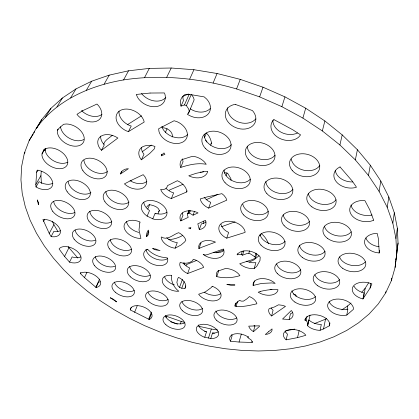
<?xml version="1.0" encoding="UTF-8"?>
<svg xmlns="http://www.w3.org/2000/svg" width="419" height="419" viewBox="0 0 419 419"><rect width="100%" height="100%" fill="white"/><g stroke="black" fill="none" stroke-linecap="round" stroke-linejoin="round"><path stroke-width="0.63" d="M307.572 325.757L307.651 323.73L307.069 321.761L306.106 320.629L305.016 320.21L305.042 319.566A12.622 7.453 13 0 1 319.362 315.366A12.622 7.453 13 0 1 329.528 325.678L323.547 328.936L320.121 330.266L318.435 330.251A12.622 7.453 13 0 1 309.447 327.244L307.572 325.757L308.834 319.927L310.699 321.42A12.549 7.474 12.9 0 0 319.634 324.406L321.315 324.416L320.121 330.266M42.026 153.951L41.952 155.423A14.01 8.982 29.6 0 0 59.393 168.742A14.01 8.982 29.6 0 0 65.427 155.805A14.01 8.982 29.6 0 0 44.875 149.169L43.45 150.447L42.026 153.951L44.88 149.148M57.476 130.152L57.34 132.163A14.539 9.689 30.1 0 0 73 146.027A14.539 9.689 30.1 0 0 83.847 136.18A14.539 9.689 30.1 0 0 66.349 123.982L63.604 124.286L59.44 127.863L57.476 130.152L58.11 129.078M35.814 184.475L36.678 172.272L37.155 170.187L39.03 170.444A13.523 8.354 29.1 0 1 52.757 183.951A13.523 8.354 29.1 0 1 38.244 188.121L35.997 186.937L35.814 184.475L40.915 175.687L41.261 171.182M230.974 180.338L231.052 179.227L230.534 178.075L227.852 173.581L226.108 172.722L224.27 173.031M252.186 342.454L251.321 340.097L247.943 337.698L248.038 336.965L247.587 336.625A11.669 6.552 16.6 0 0 234.928 333.88A11.669 6.552 16.6 0 0 229.795 339.746L230.502 341.228L239.055 342.051L252.186 342.454L252.521 341.207M187.597 213.91L187.487 215.256L188.231 217.341L180.804 220.876L180.296 219.792A13.508 8.872 20.6 0 1 184.229 211.763A13.508 8.872 20.6 0 1 197.03 212.391L198.03 212.931L193.054 215.198L189.461 213.088L188.419 213.224L187.597 213.91L188.964 210.348M379.242 251.803L378.299 238.28L377.22 233.435L374.612 233.535A14.644 9.726 8.6 0 0 364.54 242.444A14.644 9.726 8.6 0 0 375.869 252.505L379.137 252.987L379.441 250.52M395.075 267.463L398.05 243.062L397.369 228.208L394.321 212.789L388.816 197.003L380.813 181.066L370.323 165.227L357.407 149.745L342.197 134.897L324.872 120.96L305.692 108.207L284.951 96.878L263.006 87.204L240.249 79.369L217.089 73.508L193.939 69.711L171.214 68.014L149.295 68.402L128.533 70.806L109.233 75.127L91.651 81.218L75.986 88.912L62.379 98.02L50.924 108.338L41.67 119.661L36.181 128.492L29.152 140.595L24.318 153.312L21.615 166.463L20.95 179.871L22.223 193.389L25.318 206.866L30.116 220.185L36.484 233.231L44.299 245.911L53.433 258.135L63.767 269.826L75.179 280.924L87.561 291.373L100.801 301.109L114.796 310.102L129.44 318.299L144.634 325.663L160.288 332.157L176.299 337.751L192.583 342.407L209.029 346.089L225.553 348.77L242.041 350.415L258.392 350.986L274.492 350.462L290.226 348.807L305.461 345.994L320.064 342.004L333.891 336.813L346.785 330.413L358.585 322.803L369.123 313.993L378.221 304L385.695 292.871L391.372 280.667L395.075 267.463L398.05 243.062M391.372 280.667L391.723 278.106M396.646 253.38L395.934 238.542L397.369 228.208M385.695 292.871L385.878 291.603M190.462 228.764L190.336 227.664L188.555 228.041L190.462 228.764L190.886 227.627M395.934 238.542L392.818 223.123L394.321 212.789M379.137 252.987L379.425 251.133M392.818 223.123L387.219 207.321L388.816 197.003M120.515 173.974L120.593 173.476A13.947 9.302 25.2 0 1 126.653 168.852L128.392 168.71L120.515 173.974L121.856 171.214M370.097 288.042L371.904 283.92A13.649 8.485 10.1 0 0 353.013 286.633A13.649 8.485 10.1 0 0 362.922 298.951L370.097 288.042L370.805 283.616M362.964 298.957L363.964 292.902A13.565 8.506 10 0 1 354.003 286.187M363.514 298.328L365.169 288.277L368.61 282.83M387.219 207.321L379.095 191.347L380.813 181.066M347.11 309.28L347.718 305.907L351.007 303.005M346.806 315.057L353.385 309.353L353.484 308.415A13.109 7.945 11.7 0 0 338.61 299.061A13.109 7.945 11.7 0 0 328.004 307.572A13.109 7.945 11.7 0 0 344.753 315.423L346.806 315.057L347.875 309.086L345.837 309.463A13.031 7.966 11.6 0 1 329.119 301.439M379.095 191.347L368.448 175.456L370.323 165.227M329.376 325.951L329.952 323.002M323.547 328.936L325.5 319.199L326.605 318.618M368.448 175.456L355.343 159.906L357.407 149.745M130.236 309.898L130.524 308.531A11.491 6.405 21.1 0 1 145.346 307.776A11.491 6.405 21.1 0 1 150.568 318.733L149.232 319.435L148.682 319.205L130.236 309.898L131.199 307.53M307.771 325.443L310.023 315.078M305.016 320.21L305.404 318.461M306.106 320.629L307.048 316.355M297.548 337.63L305.818 335.289L304.959 334.2A12.177 6.997 14.1 0 0 288.214 329.936A12.177 6.997 14.1 0 0 285.795 339.568L286.14 339.83L297.548 337.63L299.124 330.617M355.343 159.906L339.914 144.979L342.197 134.897M295.269 296.06L295.547 294.913L293.447 293.997M286.14 339.83L287.492 334.111L287.151 333.843A12.104 7.023 14 0 1 285.156 331.026M285.507 332.105L285.805 330.848L294.646 329.077M289.115 319.488L290.467 318.89A12.491 7.427 14.8 0 0 292.216 311.657L291.315 310.516L282.547 319.048L289.115 319.488L290.493 313.7L291.834 313.103A12.413 7.453 14.7 0 0 292.734 312.433M339.914 144.979L322.347 130.953L324.872 120.96M271.617 315.963L285.48 306.347L282.469 305.341L278.525 304.807L274.419 306.975L269.16 308.698L268.731 309.657A12.491 7.427 14.8 0 0 271.198 315.638L271.617 315.963L273.088 310.222L272.675 309.898A12.413 7.453 14.7 0 1 271.093 307.934M253.49 331.665L259.398 326.469L259.576 325.82L248.755 326.134A12.062 6.971 15.7 0 0 253.406 331.623L254.935 325.977A11.994 6.997 15.7 0 1 253.998 325.338M247.943 337.698L248.284 336.462M395.803 259.591L396.474 257.182M239.055 342.051L241.318 334.037M322.347 130.953L302.895 118.1L305.692 108.207M253.139 285.449L253.086 283.951A12.827 7.898 15.6 0 1 260.576 278.666A12.827 7.898 15.6 0 1 273.104 281.751L275.163 283.406L271.884 282.93L261.749 283.406L253.139 285.449L254.453 280.845M256.774 253.935L255.538 258.188L251.699 259.817L239.72 263.734L241.784 265.384A13.188 8.401 16.7 0 0 251.243 268.532L254.192 268.469L255.868 262.676L252.935 262.75A13.104 8.422 16.7 0 1 246.435 261.173M255.538 258.188L254.925 256.873L255.993 253.228M230.502 341.228L232.121 335.687L231.655 334.697M259.953 235.551L260.293 234.399M235.033 306.106L234.954 304.938L235.871 303.503L239.506 300.266L241.087 301.093L243.397 301.135L246.561 299.124L249.473 296.532L252.06 297.893A12.381 7.395 16.6 0 1 256.894 303.796C249.865 305.315 242.208 307.405 235.033 306.106L235.965 302.984M236.08 306.514L237.563 301.518M237.515 253.673L237.159 254.825L239.568 254.27L241.26 254.485L242.549 255.187L247.351 253.406L248.813 253.275L249.541 250.85M242.549 255.187L243.842 250.955M241.26 254.485L242.192 251.463M188.592 113.151L189.231 111.103L188.613 108.898L186.387 105.593L184.444 104.939L181.013 106.127L180.704 105.384A15.65 11.826 24.5 0 1 185.203 94.432L190.818 94.615L204.184 96.883L206.698 99.104A15.65 11.826 24.5 0 1 206.829 115.267A15.65 11.826 24.5 0 1 187.256 114.172L188.592 113.151L194.138 99.811L193.541 97.617L191.363 94.327L186.387 105.593M210.783 338.505L212.354 338.531A11.591 6.515 18.1 0 0 215.921 328.81A11.591 6.515 18.1 0 0 198.166 325.642A11.591 6.515 18.1 0 0 203.88 337.017L210.783 338.505L212.501 333.016L214.067 333.037A11.528 6.542 18.1 0 0 218.414 331.696M302.895 118.1L281.872 106.667L284.951 96.878M208.453 338.133L211.323 329.03L217.655 330.02M204.755 337.311L206.504 331.838L205.635 331.544A11.528 6.542 18.1 0 1 198.307 324.95M216.785 276.629C216 274.843 216.298 272.465 217.796 271.124L225.401 268.527L226.438 268.506A12.727 7.846 17.7 0 1 239.909 275.65C232.461 277.928 224.375 278.462 216.785 276.629L218.639 270.967L218.388 270.412M226.731 238.165L245.089 232.409L245.052 231.539A13.581 8.951 18.1 0 0 224.977 221.693A13.581 8.951 18.1 0 0 224.479 236.955L226.731 238.165L228.627 232.409L226.396 231.204A13.492 8.972 18 0 1 221.002 224.385M180.38 323.829L181.207 321.446L184.329 322.331M281.872 106.667L259.633 96.883L263.006 87.204M198.946 248.65L198.716 246.503A13.099 8.338 19 0 1 215.507 242.119L200.989 247.545L198.946 248.65L200.968 242.989L200.706 243.203M184.947 288.351L185.156 288.104A12.235 7.28 20.3 0 0 180.201 278.274L178.473 277.368L177.53 279.148L176.881 282.526L177.97 285.837L179.547 287.334L181.783 288.23L184.947 288.351L185.827 285.884M226.014 175.776L227.03 172.921M181.783 288.23L184.203 281.5M187.628 273.555L203.65 267.401L202.827 265.656A12.649 7.783 19.7 0 0 195.683 260.068L193.264 259.267L192.431 260.969C188.99 263.336 184.035 264.08 180.201 262.346L179.735 264.054A12.649 7.783 19.7 0 0 185.339 272.355L187.628 273.555L189.639 267.966L187.366 266.772A12.575 7.804 19.7 0 1 183.176 262.828M237.159 254.825L237.233 254.621A13.188 8.401 16.7 0 1 247.247 250.819A13.188 8.401 16.7 0 1 259.345 256.03L260.225 257.161L259.953 260.623L256.648 266.484L254.192 268.469M208.657 208.112L226.81 200.151L225.893 197.904L223.945 195.369L221.892 193.657L207.279 196.883L200.272 198.905L200.329 199.454A14.016 9.548 19.8 0 0 206.069 206.708L208.657 208.112L210.741 202.372L208.17 200.973A13.916 9.564 19.8 0 1 204.299 197.37M172.12 137.044L172.518 135.96C172.125 131.074 167.27 127.989 162.708 127.706M199.297 229.602L197.799 223.819L205.457 220.373L205.771 221.085A13.508 8.872 20.6 0 1 201.623 228.957L199.297 229.602L201.371 223.908L203.686 223.264A13.418 8.888 20.6 0 0 205.902 221.902M179.547 287.334L182.433 279.389M166.044 317.487L166.479 316.303L165.28 315.806A11.465 6.489 19.6 0 0 173.822 322.819A11.465 6.489 19.6 0 0 184.873 322.771M184.145 264.646L184.816 262.807M193.054 215.198L194.406 211.632M36.181 128.492C56.34 100.183 90.211 85.57 123.574 79.929C161.336 74.121 200.046 78.322 236.578 88.943L240.249 79.369M148.682 319.205L151.406 312.087M189.461 213.088L190.373 210.71M149.232 319.435L151.28 314.077M188.419 213.224L189.561 210.259M175.152 248.174L181.076 245.005L184.748 241.831L185.827 240.192A13.036 8.254 21.2 0 0 180.259 233.545L178.641 232.681C173.22 234.383 167.411 240.904 161.629 237.002L161.2 237.185L161.446 238.751A13.036 8.254 21.2 0 0 173.162 247.87L175.152 248.174L177.3 242.58L175.325 242.276A12.958 8.275 21.2 0 1 166.741 237.73M180.804 220.876L183.009 215.225L182.501 214.14A13.418 8.888 20.6 0 1 182.244 212.904M210.637 145.252L211.522 142.984C210.841 139.307 209.201 135.531 206.331 133.074L204.519 137.594M186.743 191.949L186.513 189.933A13.963 9.438 22.6 0 0 177.342 180.715L167.485 185.633L166.888 187.461L165.243 188.964L163.352 189.535L160.645 189.378L161.692 191.577A13.963 9.438 22.6 0 0 169.564 197.925L171.355 198.517L186.743 191.949L187.193 190.813M134.588 312.349L137.191 305.854M44.482 150.363L45.194 148.614L45.121 150.091A13.916 8.998 29.7 0 0 53.999 161.043A13.916 8.998 29.7 0 0 67.668 162.169M45.132 150.363L45.839 148.635M171.355 198.517L173.676 192.871L171.895 192.284A13.869 9.454 22.6 0 1 166.107 188.435M180.683 167.443C188.833 164.824 197.668 162.651 206.232 164.295L204.446 161.954A14.492 10.192 22 0 0 194.694 156.554L193.091 156.355L190.849 156.795L181.778 159.686C179.934 161.765 179.625 164.929 180.683 167.443L183.04 161.76L182.469 158.806M158 213.758L159.382 210.453C158.146 206.604 153.155 205.483 149.662 204.645L148.352 205.179L146.65 207.117M213.124 82.978L217.089 73.508M146.399 236.725C146.315 234.614 147.148 231.23 148.384 230.11A13.01 8.16 23.3 0 1 147.069 236.295L146.399 236.725L148.729 231.194M152.788 218.818L147.137 216.12L144.984 214.428A13.466 8.762 23 0 1 147.823 200.638A13.466 8.762 23 0 1 166.605 210.647A13.466 8.762 23 0 1 153.93 219.2L152.788 218.818L155.145 213.245L156.282 213.622A13.382 8.783 23.1 0 0 166.945 212.145M147.137 216.12L149.531 210.558L147.399 208.872A13.382 8.783 23.1 0 1 143.759 202.173M147.76 209.034L149.662 204.645M161.263 155.428L163.96 152.93L164.897 154.333L161.278 155.821L161.786 154.25M161.278 155.821L161.802 154.642M184.444 104.939L189.179 94.28M181.013 106.127L183.553 100.466L183.244 99.727A15.54 11.826 24.6 0 1 182.904 96.485M80.857 272.298L80.301 273.466L84.481 277.582L96.082 287.45L98.475 282.16L100.083 281.757M165.301 132.572L167.061 128.685M189.697 79.081L193.939 69.711M95.872 287.293L99.581 279.101M141.381 159.801L149.735 153.464L154.391 148.803L154.978 146.456C151.102 144.89 146.666 144.943 142.837 146.624A14.471 10.051 25.1 0 0 140.616 158.864L141.381 159.801L143.995 154.218L143.235 153.281A14.372 10.061 25.2 0 1 141.433 147.635M84.481 277.582L86.948 272.324M166.704 77.295L171.214 68.014M69.544 262.142L64.573 256.438L59.1 248.98L59.378 248.498A12.182 7.023 25.3 0 1 72.775 248.441A12.182 7.023 25.3 0 1 81.04 258.858A12.182 7.023 25.3 0 1 70.444 262.446L69.544 262.142L72.141 256.873L73.042 257.177A12.109 7.05 25.4 0 0 80.788 256.936M128.455 131.592L144.141 122.107L143.995 121.138A15.058 10.695 28.1 0 0 129.005 109.275A15.058 10.695 28.1 0 0 116.1 116.66A15.058 10.695 28.1 0 0 126.721 131.021L128.455 131.592L131.236 126.04L129.513 125.475A14.948 10.705 28.2 0 1 119.001 111.15M64.573 256.438L68.967 247.692L68.224 246.665M144.545 77.599L149.295 68.402M103.587 144.209L105.007 141.507L106.735 139.731L112.397 135.285M101.461 150.29L117.886 138.05A14.487 9.878 27.8 0 0 101.429 135.955A14.487 9.878 27.8 0 0 99.816 148.347L101.461 150.29L104.331 144.806L102.702 142.863A14.387 9.888 27.9 0 1 100.675 136.091M51.118 236.557L49.233 233.42L42.906 219.509L44.629 219.415A12.601 7.395 26.9 0 1 59.718 228.743A12.601 7.395 26.9 0 1 52.689 236.803L51.118 236.557L53.904 231.288L55.47 231.529A12.523 7.416 27 0 0 60.394 230.707M49.233 233.42L53.894 224.678L52.307 221.242M123.574 79.929L128.533 70.806M43.555 221.405L44.749 219.216M104.101 84.188L109.233 75.127M35.997 186.937L39.061 181.642L41.292 182.815A13.434 8.375 29.3 0 0 52.836 183.25M36.862 127.931L41.67 119.661M86.377 90.221L91.651 81.218M36.678 172.272L37.972 170.072M43.45 150.447L44.089 149.379M70.607 97.863L75.986 88.912M56.926 106.924L62.379 98.02M24.318 153.312L24.993 152.217M45.441 117.205L50.924 108.338M29.152 140.595L33.253 133.991M33.934 132.891L34.62 131.791M158.639 211.611L159.382 210.453M210.935 143.822L211.522 142.984M361.775 292.211L365.169 288.277M169.203 190.446L169.7 189.933L183.066 184.266M258.973 255.768L254.076 259.796L249.378 262.027M151.306 145.084L142.13 151.83M341.894 309.866L347.718 305.907M80.301 273.466L81.207 272.874A11.805 6.673 23.8 0 1 96.993 276.807A11.805 6.673 23.8 0 1 97.695 287.046L96.082 287.45M127.24 124.804L141.564 115.796M182.7 235.41C178.489 237.945 173.592 239.333 168.7 239.673M183.276 96.239L188.398 93.992M206.378 199.674L217.964 194.337M196.563 260.477L186.277 264.661L186.01 265.044L186.282 265.609M314.166 323.709L325.5 319.199M216.057 252.861L223.861 249.86M221.562 226.705L235.033 221.829M379.017 246.66L376.849 246.346A14.545 9.742 8.5 0 1 365.907 237.934M212.501 333.016L214.439 333.32M198.711 326.249L211.323 329.03M204.582 331.413L206.504 331.838M236.578 88.943L259.633 96.883M166.479 316.303L181.207 321.446M170.722 321.797L177.499 324.159M248.813 253.275L250.431 253.909L254.925 256.873M261.053 233.54C264.646 235.965 266.903 239.914 268.579 243.821M155.145 213.245L156.03 213.973M68.967 247.692L77.84 258.036M295.547 294.913L296.395 296.06M205.629 140.245L206.787 142.015M53.894 224.678L57.843 231.367M40.915 175.687L41.439 183.491M203.472 221.106L203.519 223.453M352.777 181.946A15.419 11.271 9.6 0 1 335.273 170.271M372.077 214.973A14.969 10.465 8.9 0 1 351.028 205.001M83.842 139.448A14.44 9.705 30.3 0 1 69.57 138.401A14.44 9.705 30.3 0 1 60.525 126.789M101.985 114.345A15.005 10.491 31 0 1 81.537 110.632M165.83 97.501A15.55 11.617 28.6 0 1 141.538 93.5M210.249 108.563A15.534 11.826 24.6 0 1 190.195 108.804M255.789 118.865A15.587 11.994 20.1 0 1 238.081 121.903A15.587 11.994 20.1 0 1 227.533 107.693M297.469 133.022A15.707 12.109 15.3 0 1 281.165 132.284A15.707 12.109 15.3 0 1 272.827 120.237M336.028 199.743A14.749 10.454 12 0 1 320.373 203.974A14.749 10.454 12 0 1 308.358 193.405M319.833 165.426A15.204 11.24 13.3 0 1 303.848 170.234A15.204 11.24 13.3 0 1 291.278 159.026M351.159 231.817A14.325 9.737 11.1 0 1 336.195 235.614A14.325 9.737 11.1 0 1 324.411 226.061M365.337 261.859A13.932 9.092 10.4 0 1 351.216 265.306A13.932 9.092 10.4 0 1 339.542 256.868M275.026 155.255A15.053 11.161 17.3 0 1 258.45 158.665A15.053 11.161 17.3 0 1 247.31 146.158M309.411 221.457A14.146 9.705 13.9 0 1 294.604 224.773A14.146 9.705 13.9 0 1 283.207 214.842M292.965 189.236A14.576 10.402 15.4 0 1 277.127 192.829A14.576 10.402 15.4 0 1 265.814 181.406M325.128 251.264A13.748 9.071 12.9 0 1 310.652 254.626A13.748 9.071 12.9 0 1 299.386 245.141M339.6 279.646A13.377 8.495 12.1 0 1 326.249 282.783A13.377 8.495 12.1 0 1 314.852 274.733M231.351 144.649A14.964 11.046 21.3 0 1 214.952 147.436A14.964 11.046 21.3 0 1 204.163 134.541M268.359 211.171A14.01 9.653 16.9 0 1 254.045 214.078A14.01 9.653 16.9 0 1 242.758 204.215M250.29 179.227A14.461 10.323 18.8 0 1 234.598 181.699A14.461 10.323 18.8 0 1 224.018 170.02M285.213 241.234A13.602 9.035 15.4 0 1 271.187 244.099A13.602 9.035 15.4 0 1 260.115 234.698M315.491 296.61A12.874 7.951 13.5 0 1 302.387 298.862A12.874 7.951 13.5 0 1 291.902 290.817M300.811 269.763A13.225 8.469 14.3 0 1 287.46 272.355A13.225 8.469 14.3 0 1 276.566 263.902M187.534 134.64A14.932 10.889 25 0 1 173.456 136.992A14.932 10.889 25 0 1 161.781 126.632M203.692 171.596A14.393 10.203 22.1 0 1 202.44 171.9M201.345 172.068A14.393 10.203 22.1 0 1 200.209 172.151M271.915 289.403A12.748 7.919 15.6 0 1 270.072 289.492M223.694 250.672A13.015 8.359 19 0 1 213.496 252.427M146.891 181.406A13.853 9.323 25.3 0 1 130.037 180.668M220.787 293.661A12.224 7.364 18.4 0 1 204.482 292.352M236.635 317.974A11.9 6.961 17.4 0 1 224.757 318.456A11.9 6.961 17.4 0 1 215.879 311.018M107.447 171.56A13.874 9.171 27.7 0 1 93.238 171.486A13.874 9.171 27.7 0 1 83.91 160.173M138.794 232.419A12.926 8.181 23.4 0 1 126.543 221.536M129.073 202.058A13.371 8.663 25.3 0 1 115.084 202.346A13.371 8.663 25.3 0 1 105.866 191.504M167.715 258.513A12.528 7.731 21.7 0 1 154.637 258.565A12.528 7.731 21.7 0 1 145.98 249.263M202.571 308.531A11.832 6.908 19.1 0 1 190.991 309.081A11.832 6.908 19.1 0 1 181.935 301.612M174.362 284.904A12.167 7.306 20.3 0 1 164.636 276.969M90.913 192.483A13.392 8.521 27.4 0 1 77.311 192.279A13.392 8.521 27.4 0 1 68.15 181.579M131.54 249.19A12.502 7.636 23.6 0 1 118.839 248.823A12.502 7.636 23.6 0 1 110.276 239.642M111.826 221.672A12.921 8.066 25.4 0 1 98.491 221.295A12.921 8.066 25.4 0 1 89.813 211.197M150.154 275.168A12.125 7.228 22.1 0 1 138.055 274.822A12.125 7.228 22.1 0 1 129.618 266.474M168.202 299.475A11.779 6.845 20.7 0 1 156.963 299.674A11.779 6.845 20.7 0 1 148.085 292.31M95.401 240.155A12.502 7.532 25.4 0 1 83.192 238.961A12.502 7.532 25.4 0 1 75.095 230.083M74.739 212.538A12.942 7.94 27.2 0 1 61.902 211.249A12.942 7.94 27.2 0 1 53.663 201.476M114.911 266.243A12.109 7.144 23.8 0 1 102.954 264.96A12.109 7.144 23.8 0 1 95.249 256.554M134.326 290.467A11.753 6.777 22.4 0 1 122.699 290.042A11.753 6.777 22.4 0 1 114.397 282.071M38.485 202.89L38.407 204.692L37.391 199.9L38.485 202.89M171.345 275.293C170.942 281.353 173.927 287.664 178.829 291.231L176.556 291.252A12.235 7.28 20.3 0 1 162.504 282.38A12.235 7.28 20.3 0 1 171.235 275.278L171.345 275.293M139.778 222.955L139.003 229.958L140.904 238.353L139.579 238.406A13.01 8.16 23.3 0 1 124.029 226.328A13.01 8.16 23.3 0 1 139.585 221.829L140.135 222.122L139.778 222.955M207.562 171.659L207.216 172.895A14.492 10.192 22 0 1 189.692 176.237L188.807 175.75L196.349 173.262L204.278 171.628L207.562 171.659M212.192 286.292L211.296 287.518L205.436 291.834L198.622 294.238L200.298 296.16A12.298 7.343 18.4 0 0 219.095 299.218A12.298 7.343 18.4 0 0 213.051 286.575L212.192 286.292M273.879 119.572L272.078 121.877A15.828 12.109 15.4 0 0 278.635 137.82A15.828 12.109 15.4 0 0 298.695 137.102L300.564 134.881L292.776 129.78L273.879 119.572M268.768 331.565L265.264 334.509L267.605 334.095A12.062 6.971 15.7 0 0 272.051 330.167L272.036 328.905L268.768 331.565M82.721 110.663L76.965 114.335L78.411 116.053A15.11 10.48 30.8 0 0 98.161 120.41A15.11 10.48 30.8 0 0 97.245 104.3L96.936 104.048L82.721 110.663M340.024 166.93L337.531 168.386A15.534 11.266 9.7 0 0 336.494 181.987A15.534 11.266 9.7 0 0 354.139 187.827L356.48 187.188L352.384 181.233L340.024 166.93M162.52 126.727L158.618 128.785L159.026 131.755A15.037 10.884 24.9 0 0 182.899 142.015A15.037 10.884 24.9 0 0 177.19 121.751L174.11 120.74L162.52 126.727M131.346 180.306L124.412 183.889L126.936 185.889A13.947 9.302 25.2 0 0 142.811 188.031A13.947 9.302 25.2 0 0 144.911 176.745L143.198 174.671L131.346 180.306M373.648 220.164L372.727 220.63A15.074 10.454 9.1 0 1 350.446 213.166A15.074 10.454 9.1 0 1 363.797 200.512L364.928 200.664L369.836 209.966L373.648 220.164M260.723 291.331L258.209 292.216L260.896 293.64A12.827 7.898 15.6 0 0 277.975 290.074L277.975 289.749C272.188 289.063 266.353 290.032 260.723 291.331M223.296 249.069L207.332 254.647L205.174 255.061L203.142 254.312L204.341 255.255A13.099 8.338 19 0 0 218.351 258.015A13.099 8.338 19 0 0 223.851 250.337L223.296 249.069M147.677 249.258L147.252 249.373A12.607 7.704 21.7 0 0 152.416 264.064A12.607 7.704 21.7 0 0 167.448 257.968L161.676 257.083A18.211 11.36 21.7 0 1 148.509 250.237L147.677 249.258M234.834 284.978L230.785 285.239L226.852 284.475L234.834 284.978M235.42 104.425L234.085 104.572A15.702 11.994 20.1 0 0 227.26 120.845A15.702 11.994 20.1 0 0 249.2 128.015A15.702 11.994 20.1 0 0 252.468 110.579L235.42 104.425M150.065 93.039L136.248 94.458L137.642 97.512A15.665 11.617 28.4 0 0 156.015 106.615A15.665 11.617 28.4 0 0 164.924 94.217L164.379 92.939L150.065 93.039M152.731 248.587L154.805 249.656L160.084 250.677L155.889 249.075L152.731 248.587M110.805 297.961L110.328 297.799L116.665 301.9L113.481 299.323L110.805 297.961M292.268 170.491A15.32 11.234 13.5 0 0 318.356 171.465A15.32 11.234 13.5 0 0 303.209 153.757A15.32 11.234 13.5 0 0 292.268 170.491M311.919 206.876A14.854 10.444 12.1 0 0 335.897 203.325A14.854 10.444 12.1 0 0 316.56 189.388A14.854 10.444 12.1 0 0 311.919 206.876M327.778 238.584A14.424 9.726 11.2 0 0 351.195 235.614A14.424 9.726 11.2 0 0 332.618 222.41A14.424 9.726 11.2 0 0 327.778 238.584M342.637 268.296A14.026 9.077 10.6 0 0 365.515 265.84A14.026 9.077 10.6 0 0 347.639 253.301A14.026 9.077 10.6 0 0 342.637 268.296M248.399 159.34A15.163 11.156 17.4 0 0 273.89 160.194A15.163 11.156 17.4 0 0 258.188 142.423A15.163 11.156 17.4 0 0 248.399 159.34M266.861 193.588A14.681 10.391 15.4 0 0 291.666 194.741A14.681 10.391 15.4 0 0 276.739 178.07A14.681 10.391 15.4 0 0 266.861 193.588M284.124 225.621A14.241 9.695 14 0 0 308.279 227.03A14.241 9.695 14 0 0 294.065 211.349A14.241 9.695 14 0 0 284.124 225.621M302.712 257.711A13.837 9.056 13 0 0 324.903 255.119A13.837 9.056 13 0 0 306.797 242.564A13.837 9.056 13 0 0 302.712 257.711M317.812 285.789A13.46 8.474 12.2 0 0 339.516 283.658A13.46 8.474 12.2 0 0 322.08 271.716A13.46 8.474 12.2 0 0 317.812 285.789M205.268 148.258A15.074 11.041 21.2 0 0 230.188 148.991A15.074 11.041 21.2 0 0 213.936 131.157A15.074 11.041 21.2 0 0 205.268 148.258M225.076 182.7A14.565 10.313 18.8 0 0 249.342 183.737A14.565 10.313 18.8 0 0 233.902 166.998A14.565 10.313 18.8 0 0 225.076 182.7M243.601 214.916A14.11 9.637 16.9 0 0 267.249 216.22A14.11 9.637 16.9 0 0 252.552 200.471A14.11 9.637 16.9 0 0 243.601 214.916M260.969 245.12A13.691 9.019 15.5 0 0 284.024 246.65A13.691 9.019 15.5 0 0 270.009 231.807A13.691 9.019 15.5 0 0 260.969 245.12M277.284 273.492A13.308 8.448 14.4 0 0 299.768 275.22A13.308 8.448 14.4 0 0 286.381 261.194A13.308 8.448 14.4 0 0 277.284 273.492M294.908 302.068A12.958 7.93 13.6 0 0 315.554 300.224A12.958 7.93 13.6 0 0 298.538 288.817A12.958 7.93 13.6 0 0 294.908 302.068M216.581 320.294A11.973 6.934 17.4 0 0 236.405 322.216A11.973 6.934 17.4 0 0 223.573 310.097A11.973 6.934 17.4 0 0 216.581 320.294M82.936 170.716A13.963 9.155 27.5 0 0 105.593 176.205A13.963 9.155 27.5 0 0 93.631 158.649A13.963 9.155 27.5 0 0 82.936 170.716M104.944 201.754A13.46 8.642 25.3 0 0 126.967 207.175A13.46 8.642 25.3 0 0 115.744 190.697A13.46 8.642 25.3 0 0 104.944 201.754M182.584 310.835A11.9 6.882 19.1 0 0 202.052 312.674A11.9 6.882 19.1 0 0 188.885 300.496A11.9 6.882 19.1 0 0 182.584 310.835M67.202 191.771A13.476 8.5 27.3 0 0 88.99 197.129A13.476 8.5 27.3 0 0 77.18 180.563A13.476 8.5 27.3 0 0 67.202 191.771M88.917 221.117A13.005 8.045 25.3 0 0 110.124 226.407A13.005 8.045 25.3 0 0 99.01 210.82A13.005 8.045 25.3 0 0 88.917 221.117M109.375 248.771A12.58 7.61 23.5 0 0 130.031 253.987A12.58 7.61 23.5 0 0 119.556 239.301A12.58 7.61 23.5 0 0 109.375 248.771M130.508 276.901A12.198 7.207 22 0 0 150.012 278.509A12.198 7.207 22 0 0 135.929 265.641A12.198 7.207 22 0 0 130.508 276.901M148.682 301.476A11.847 6.824 20.7 0 0 167.794 303.236A11.847 6.824 20.7 0 0 154.297 291.001A11.847 6.824 20.7 0 0 148.682 301.476M165.898 324.751A11.528 6.463 19.6 0 0 184.627 326.637A11.528 6.463 19.6 0 0 171.68 314.994A11.528 6.463 19.6 0 0 165.898 324.751M52.742 211.344A13.026 7.919 27.1 0 0 73.728 216.576A13.026 7.919 27.1 0 0 62.075 200.9A13.026 7.919 27.1 0 0 52.742 211.344M74.147 239.155A12.58 7.511 25.3 0 0 94.6 244.319A12.58 7.511 25.3 0 0 83.606 229.544A12.58 7.511 25.3 0 0 74.147 239.155M94.359 265.41A12.182 7.118 23.7 0 0 114.298 270.512A12.182 7.118 23.7 0 0 103.917 256.554A12.182 7.118 23.7 0 0 94.359 265.41M115.267 292.179A11.821 6.751 22.3 0 0 134.033 293.855A11.821 6.751 22.3 0 0 120.211 281.568A11.821 6.751 22.3 0 0 115.267 292.179"/></g></svg>
